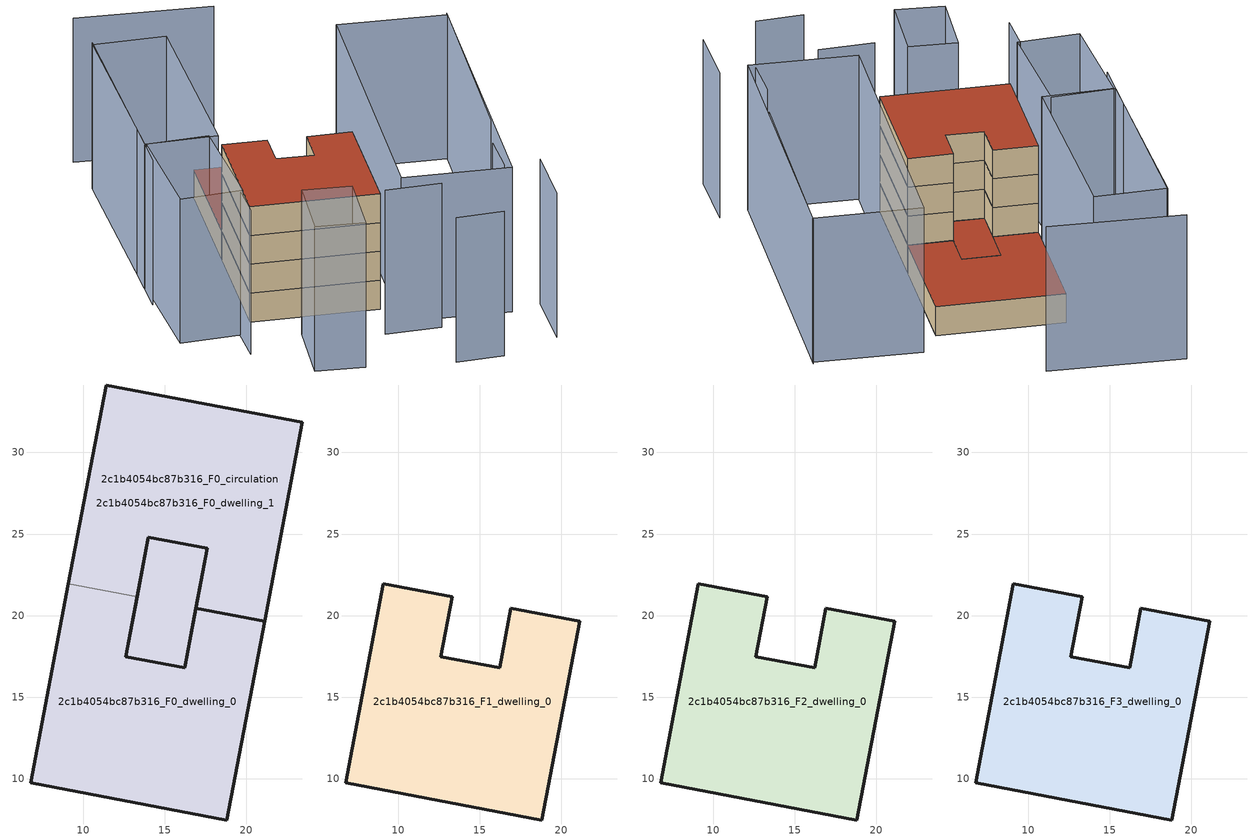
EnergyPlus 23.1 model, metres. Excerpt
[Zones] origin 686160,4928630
2c1b4054bc87b316_F0_dwelling_0
 floor ground (EU_floor_Construction): 17.61,24.12 16.91,20.46 16.21,16.8 12.6,17.49 14,24.8 z0; 21.12,19.66 18.8,7.47 6.77,9.76 9.09,21.95 13.3,21.15 12.6,17.49 16.21,16.8 16.91,20.46 z0
 wall outside (EU_wall_Construction): 9.09,21.95 6.77,9.76 18.8,7.47 21.12,19.66 16.91,20.46 16.21,16.8 12.6,17.49 13.3,21.15 z0:3
 wall to 2c1b4054bc87b316_F0_dwelling_1 (EU_wall_Construction): 13.3,21.15 9.09,21.95 z0:3
 roof outside (EU_floor_Construction): 17.61,24.12 16.91,20.46 16.21,16.8 12.6,17.49 14,24.8 z3
2c1b4054bc87b316_F0_dwelling_1
 floor ground (EU_floor_Construction): 17.61,24.12 16.91,20.46 16.21,16.8 12.6,17.49 14,24.8 z0; 23.44,31.85 21.12,19.66 16.91,20.46 17.61,24.12 14,24.8 13.3,21.15 9.09,21.95 11.41,34.14 z0
 wall outside (EU_wall_Construction): 13.3,21.15 14,24.8 17.61,24.12 16.91,20.46 21.12,19.66 23.44,31.85 11.41,34.14 9.09,21.95 z0:3
 roof outside (EU_roof_Construction): 16.21,16.8 16.91,20.46 17.61,24.12 14,24.8 12.6,17.49 z3; 21.12,19.66 23.44,31.85 11.41,34.14 9.09,21.95 13.3,21.15 14,24.8 17.61,24.12 16.91,20.46 z3
2c1b4054bc87b316_F0_circulation
 floor ground (EU_floor_Construction): 17.61,24.12 16.91,20.46 16.21,16.8 12.6,17.49 14,24.8 z0; 21.12,19.66 18.8,7.47 6.77,9.76 9.09,21.95 13.3,21.15 12.6,17.49 16.21,16.8 16.91,20.46 z0; 23.44,31.85 21.12,19.66 16.91,20.46 17.61,24.12 14,24.8 13.3,21.15 9.09,21.95 11.41,34.14 z0
 wall outside (EU_wall_Construction): 17.61,24.12 14,24.8 12.6,17.49 16.21,16.8 17.61,24.12 z0:3
 roof outside (EU_roof_Construction): 16.21,16.8 16.91,20.46 17.61,24.12 14,24.8 12.6,17.49 z3; 18.8,7.47 21.12,19.66 16.91,20.46 16.21,16.8 12.6,17.49 13.3,21.15 9.09,21.95 6.77,9.76 z3; 21.12,19.66 23.44,31.85 11.41,34.14 9.09,21.95 13.3,21.15 14,24.8 17.61,24.12 16.91,20.46 z3
2c1b4054bc87b316_F1_dwelling_0
 floor to 2c1b4054bc87b316_F0_dwelling_0 (EU_floor_Construction): 21.12,19.66 18.8,7.47 6.77,9.76 9.09,21.95 13.3,21.15 12.6,17.49 16.21,16.8 16.91,20.46 z3
 wall outside (EU_wall_Construction): 6.77,9.76 18.8,7.47 21.12,19.66 16.91,20.46 16.21,16.8 12.6,17.49 13.3,21.15 9.09,21.95 6.77,9.76 z3:6
2c1b4054bc87b316_F2_dwelling_0
 floor to 2c1b4054bc87b316_F1_dwelling_0 (EU_floor_Construction): 21.12,19.66 18.8,7.47 6.77,9.76 9.09,21.95 13.3,21.15 12.6,17.49 16.21,16.8 16.91,20.46 z6
 wall outside (EU_wall_Construction): 6.77,9.76 18.8,7.47 21.12,19.66 16.91,20.46 16.21,16.8 12.6,17.49 13.3,21.15 9.09,21.95 6.77,9.76 z6:9
2c1b4054bc87b316_F3_dwelling_0
 floor to 2c1b4054bc87b316_F2_dwelling_0 (EU_floor_Construction): 21.12,19.66 18.8,7.47 6.77,9.76 9.09,21.95 13.3,21.15 12.6,17.49 16.21,16.8 16.91,20.46 z9
 wall outside (EU_wall_Construction): 6.77,9.76 18.8,7.47 21.12,19.66 16.91,20.46 16.21,16.8 12.6,17.49 13.3,21.15 9.09,21.95 6.77,9.76 z9:12
 roof outside (EU_roof_Construction): 18.8,7.47 21.12,19.66 16.91,20.46 16.21,16.8 12.6,17.49 13.3,21.15 9.09,21.95 6.77,9.76 z12
shading: 21.24,-4.86 25.8,-5.37 / 17.31,2.72 22.67,1.99 / 31.64,-3.95 32.82,2.78 / 29.34,3.05 29.97,7.37 / 4.98,7.81 4.39,3.86 / 31.56,11.6 35.96,32.58 / 3.65,39.79 -0.13,16.37 / 16.77,42.18 3.92,44.98 / 8.58,-1.44 10.25,5.7 / 10.25,5.7 14.84,4.63 / 14.84,4.63 13.17,-2.51 / 13.17,-2.51 8.58,-1.44 / -0.72,8.39 0.54,19.53 / 0.54,19.53 6.47,18.86 / 6.47,18.86 5.21,7.72 / 5.21,7.72 -0.72,8.39 / 25.7,34.39 35.91,32.32 / 35.91,32.32 29.83,2.32 / 29.83,2.32 19.62,4.39 / 19.62,4.39 25.7,34.39 / 10.44,38.42 7.3,18.47 / 7.3,18.47 0.4,19.56 / 0.4,19.56 3.53,39.5 / 3.53,39.5 10.44,38.42 z0:15
[Building]
EU S2 Campaign: North Axis=0; Terrain=City; Solar Distribution=FullExterior
[Site:Location]
Bologna: Latitude=44.5; Longitude=11.25; Time Zone=1; Elevation=37
[SizingPeriod:WeatherFileDays]
AnnualSizingPeriod: Begin Month=1; Begin Day of Month=1; End Month=12; End Day of Month=31; Day of Week for Start Day=Monday; Use Weather File Daylight Saving Period=No; Use Weather File Rain and Snow Indicators=No
[MATERIAL]
EU_InternalMass_Material: Roughness=MediumRough; Thickness=0.1; Conductivity=1; Density=1800; Specific Heat=900; Thermal Absorptance=0.9; Solar Absorptance=0.7; Visible Absorptance=0.7
[MATERIAL:NOMASS] Roughness=MediumRough; Thermal Absorptance=0.9; Solar Absorptance=0.7; Visible Absorptance=0.7
Name | Thermal Resistance
EU_wall_NoMass | 0.937881
EU_roof_NoMass | 0.548572
EU_floor_NoMass | 0.71348
[CONSTRUCTION]
EU_wall_Construction: EU_wall_NoMass
EU_roof_Construction: EU_roof_NoMass
EU_floor_Construction: EU_floor_NoMass
EU_InternalMass_Construction: EU_InternalMass_Material
[ZONE] Type=1; Multiplier=1; Ceiling Height=autocalculate; Floor Area=autocalculate; Part of Total Floor Area=Yes
Name | Volume
2c1b4054bc87b316_F0_dwelling_0 | 496.994
2c1b4054bc87b316_F1_dwelling_0; 2c1b4054bc87b316_F2_dwelling_0; 2c1b4054bc87b316_F3_dwelling_0 | 414.921
2c1b4054bc87b316_F0_dwelling_1 | 496.992
2c1b4054bc87b316_F0_circulation | 911.913
[INTERNALMASS] Construction=EU_InternalMass_Construction
Name | Zone or ZoneList | Surface Area
2c1b4054bc87b316_F0_dwelling_0_EU_InternalMass | 2c1b4054bc87b316_F0_dwelling_0 | 138.307
2c1b4054bc87b316_F0_dwelling_1_EU_InternalMass | 2c1b4054bc87b316_F0_dwelling_1 | 138.307
2c1b4054bc87b316_F1_dwelling_0_EU_InternalMass | 2c1b4054bc87b316_F1_dwelling_0 | 303.977
2c1b4054bc87b316_F2_dwelling_0_EU_InternalMass | 2c1b4054bc87b316_F2_dwelling_0 | 303.977
2c1b4054bc87b316_F3_dwelling_0_EU_InternalMass | 2c1b4054bc87b316_F3_dwelling_0 | 303.977
[OTHEREQUIPMENT] Fuel Type=Electricity; Design Level Calculation Method=Watts/Area; Power per Zone Floor Area=1; Fraction Latent=0; Fraction Radiant=0; Fraction Lost=0; Carbon Dioxide Generation Rate=0; EndUse Subcategory=EU_Step8_InternalGains
Name | Zone or ZoneList or Space or SpaceList | Schedule
EU_Step8_InternalGain_2c1b4054bc87b316_F0_dwelling_0_f000 | 2c1b4054bc87b316_F0_dwelling_0 | EU_Step8_GainSchedule_2c1b4054bc87b316_F0_dwelling_0_f000
EU_Step8_InternalGain_2c1b4054bc87b316_F0_dwelling_1_f000 | 2c1b4054bc87b316_F0_dwelling_1 | EU_Step8_GainSchedule_2c1b4054bc87b316_F0_dwelling_1_f000
EU_Step8_InternalGain_2c1b4054bc87b316_F1_dwelling_0_f000 | 2c1b4054bc87b316_F1_dwelling_0 | EU_Step8_GainSchedule_2c1b4054bc87b316_F1_dwelling_0_f000
EU_Step8_InternalGain_2c1b4054bc87b316_F2_dwelling_0_f000 | 2c1b4054bc87b316_F2_dwelling_0 | EU_Step8_GainSchedule_2c1b4054bc87b316_F2_dwelling_0_f000
EU_Step8_InternalGain_2c1b4054bc87b316_F3_dwelling_0_f000 | 2c1b4054bc87b316_F3_dwelling_0 | EU_Step8_GainSchedule_2c1b4054bc87b316_F3_dwelling_0_f000
[ZONEINFILTRATION:DESIGNFLOWRATE]
EU_Circulation_Infiltration_2c1b4054bc87b316_F0_circulation: Zone or ZoneList or Space or SpaceList=2c1b4054bc87b316_F0_circulation; Schedule=EU_AlwaysOn; Design Flow Rate Calculation Method=Flow/Area; Flow Rate per Floor Area=0.0005; Constant Term Coefficient=1; Temperature Term Coefficient=0; Velocity Term Coefficient=0; Velocity Squared Term Coefficient=0
[ZONEVENTILATION:DESIGNFLOWRATE] Schedule=EU_AlwaysOn; Design Flow Rate Calculation Method=AirChanges/Hour; Air Changes per Hour=0.687892; Ventilation Type=Natural; Fan Pressure Rise=0; Fan Total Efficiency=1; Constant Term Coefficient=1; Temperature Term Coefficient=0; Velocity Term Coefficient=0; Velocity Squared Term Coefficient=0; Minimum Indoor Temperature=-100; Maximum Indoor Temperature=100; Delta Temperature=-100; Minimum Outdoor Temperature=-100; Maximum Outdoor Temperature=100; Maximum Wind Speed=40
Name | Zone or ZoneList or Space or SpaceList
EU_ConstantAir_2c1b4054bc87b316_F0_dwelling_0 | 2c1b4054bc87b316_F0_dwelling_0
EU_ConstantAir_2c1b4054bc87b316_F0_dwelling_1 | 2c1b4054bc87b316_F0_dwelling_1
EU_ConstantAir_2c1b4054bc87b316_F1_dwelling_0 | 2c1b4054bc87b316_F1_dwelling_0
EU_ConstantAir_2c1b4054bc87b316_F2_dwelling_0 | 2c1b4054bc87b316_F2_dwelling_0
EU_ConstantAir_2c1b4054bc87b316_F3_dwelling_0 | 2c1b4054bc87b316_F3_dwelling_0
[HVACTEMPLATE:THERMOSTAT] Constant Heating Setpoint=20; Constant Cooling Setpoint=50
EU_HeatOnly_2c1b4054bc87b316_F0_dwelling_0; EU_HeatOnly_2c1b4054bc87b316_F0_dwelling_1; EU_HeatOnly_2c1b4054bc87b316_F1_dwelling_0; EU_HeatOnly_2c1b4054bc87b316_F2_dwelling_0; EU_HeatOnly_2c1b4054bc87b316_F3_dwelling_0
[HVACTEMPLATE:ZONE:IDEALLOADSAIRSYSTEM] System Availability Schedule=EU_AlwaysOn; Maximum Heating Supply Air Temperature=50; Minimum Cooling Supply Air Temperature=13; Maximum Heating Supply Air Humidity Ratio=0.0156; Minimum Cooling Supply Air Humidity Ratio=0.0077; Heating Limit=NoLimit; Cooling Limit=NoLimit; Heating Availability Schedule=EU_AlwaysOn; Cooling Availability Schedule=EU_CoolingOff; Dehumidification Control Type=ConstantSensibleHeatRatio; Cooling Sensible Heat Ratio=0.7; Dehumidification Setpoint=60; Humidification Control Type=None; Humidification Setpoint=30; Outdoor Air Method=None; Outdoor Air Flow Rate per Person=0.00944; Outdoor Air Flow Rate per Zone Floor Area=0; Outdoor Air Flow Rate per Zone=0; Demand Controlled Ventilation Type=None; Outdoor Air Economizer Type=NoEconomizer; Heat Recovery Type=None; Sensible Heat Recovery Effectiveness=0.7; Latent Heat Recovery Effectiveness=0.65
Name | Template Thermostat
2c1b4054bc87b316_F0_dwelling_0 | EU_HeatOnly_2c1b4054bc87b316_F0_dwelling_0
2c1b4054bc87b316_F0_dwelling_1 | EU_HeatOnly_2c1b4054bc87b316_F0_dwelling_1
2c1b4054bc87b316_F1_dwelling_0 | EU_HeatOnly_2c1b4054bc87b316_F1_dwelling_0
2c1b4054bc87b316_F2_dwelling_0 | EU_HeatOnly_2c1b4054bc87b316_F2_dwelling_0
2c1b4054bc87b316_F3_dwelling_0 | EU_HeatOnly_2c1b4054bc87b316_F3_dwelling_0
[SIZING:ZONE] Zone Cooling Design Supply Air Temperature Input Method=SupplyAirTemperature; Zone Cooling Design Supply Air Temperature=13; Zone Heating Design Supply Air Temperature Input Method=SupplyAirTemperature; Zone Heating Design Supply Air Temperature=50; Zone Cooling Design Supply Air Humidity Ratio=0.008; Zone Heating Design Supply Air Humidity Ratio=0.008; Cooling Design Air Flow Method=DesignDay; Cooling Design Air Flow Rate=0; Cooling Minimum Air Flow per Zone Floor Area=0.000762; Cooling Minimum Air Flow=0; Cooling Minimum Air Flow Fraction=0.2; Heating Design Air Flow Method=DesignDay; Heating Design Air Flow Rate=0; Heating Maximum Air Flow per Zone Floor Area=0.002032; Heating Maximum Air Flow=0.141576; Heating Maximum Air Flow Fraction=0.3; Account for Dedicated Outdoor Air System=No; Dedicated Outdoor Air System Control Strategy=NeutralSupplyAir; Dedicated Outdoor Air Low Setpoint Temperature for Design=autosize; Dedicated Outdoor Air High Setpoint Temperature for Design=autosize; Zone Load Sizing Method=Sensible Load Only No Latent Load; Zone Latent Cooling Design Supply Air Humidity Ratio Input Method=HumidityRatioDifference; Zone Cooling Design Supply Air Humidity Ratio Difference=0.005; Zone Latent Heating Design Supply Air Humidity Ratio Input Method=HumidityRatioDifference; Zone Humidification Design Supply Air Humidity Ratio Difference=0.005
2c1b4054bc87b316_F0_dwelling_0; 2c1b4054bc87b316_F0_dwelling_1; 2c1b4054bc87b316_F1_dwelling_0; 2c1b4054bc87b316_F2_dwelling_0; 2c1b4054bc87b316_F3_dwelling_0
[SCHEDULE:CONSTANT]
Name | Hourly Value
EU_AlwaysOn | 1
EU_CoolingOff | 0
[SCHEDULE:FILE] Column Number=1; Rows to Skip at Top=0; Number of Hours of Data=8760; Column Separator=Comma; Interpolate to Timestep=No; Minutes per Item=60; Adjust Schedule for Daylight Savings=Yes
Name | File
EU_Step8_GainSchedule_2c1b4054bc87b316_F0_dwelling_0_f000 | ../../schedules/2c1b4054bc87b316/2c1b4054bc87b316_F0_dwelling_0_f000_gain.csv
EU_Step8_GainSchedule_2c1b4054bc87b316_F0_dwelling_1_f000 | ../../schedules/2c1b4054bc87b316/2c1b4054bc87b316_F0_dwelling_1_f000_gain.csv
EU_Step8_GainSchedule_2c1b4054bc87b316_F1_dwelling_0_f000 | ../../schedules/2c1b4054bc87b316/2c1b4054bc87b316_F1_dwelling_0_f000_gain.csv
EU_Step8_GainSchedule_2c1b4054bc87b316_F2_dwelling_0_f000 | ../../schedules/2c1b4054bc87b316/2c1b4054bc87b316_F2_dwelling_0_f000_gain.csv
EU_Step8_GainSchedule_2c1b4054bc87b316_F3_dwelling_0_f000 | ../../schedules/2c1b4054bc87b316/2c1b4054bc87b316_F3_dwelling_0_f000_gain.csv
